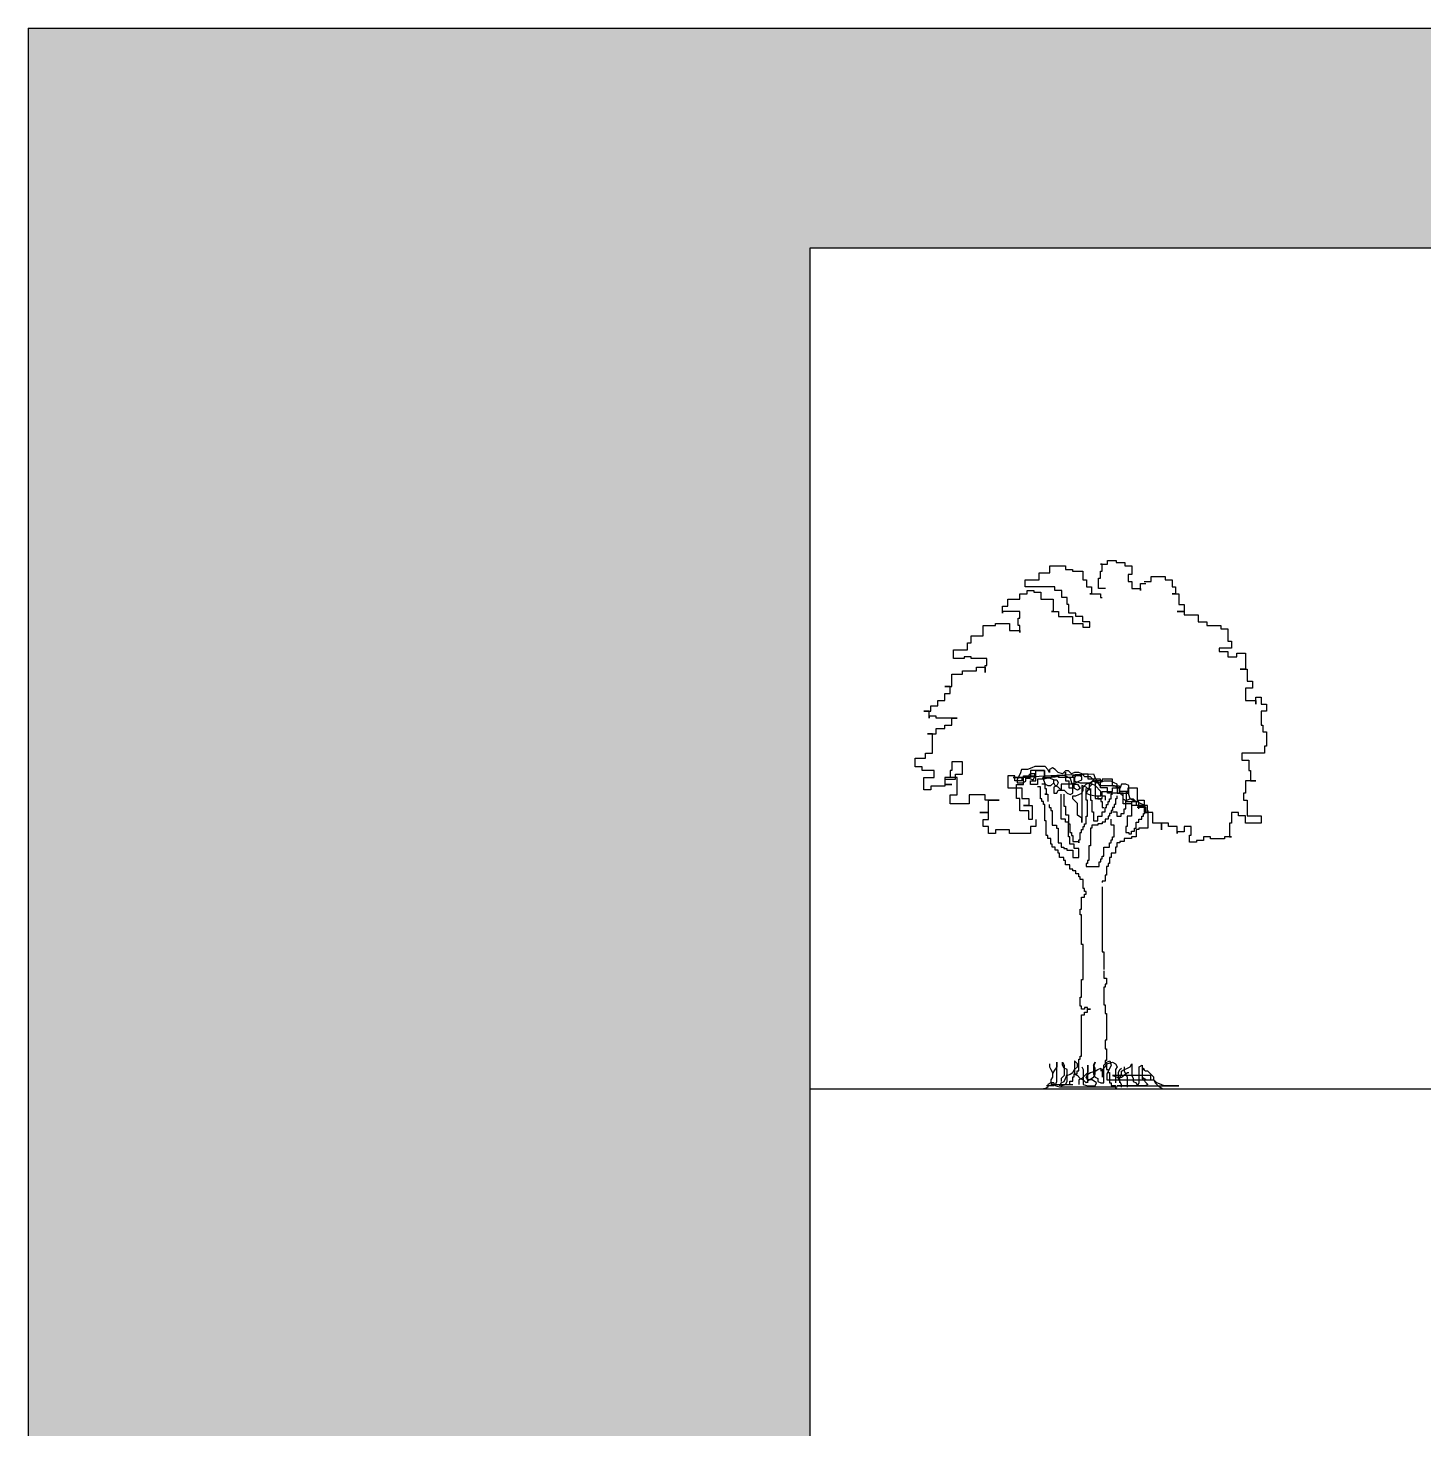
# Model space of a CAD drawing. Header units: millimetres. Extents: x 87938 to 265635, y 330093 to 434310.
# Drawn here: x 87938 to 114555, y 407602 to 434310 of the extents above; entities that cross this region are included whole.
import ezdxf

# ---------------------------------------------------------------- set-up
doc = ezdxf.new("R2010")
doc.units = ezdxf.units.MM
doc.layers.add('www.cad-blocks.net', color=7, linetype='Continuous')

# ---------------------------------------------------------------- blocks, each defined once
blk = doc.blocks.new('A$C44B733EA')
for p, q in [((2566, 9836), (2566, 9968)), ((2566, 9968), (2699, 9968)), ((2699, 9968), (2866, 9968)), ((2866, 9968), (2866, 9902)), ((2866, 9902), (2999, 9902)), ((2999, 9902), (2999, 9869)), ((3565, 10002), (3532, 10002)), ((3532, 10002), (3665, 10002)), ((3565, 9869), (3565, 10002)), ((3665, 10002), (3665, 10069)), ((3665, 10069), (3832, 10069)), ((3832, 10069), (3832, 10035)), ((3832, 10035), (3998, 10035)), ((3998, 10035), (3998, 9968)), ((3998, 9968), (4132, 9968)), ((4132, 9968), (4132, 9802)), ((2100, 9568), (2100, 9702)), ((2100, 9702), (2366, 9702)), ((2366, 9702), (2366, 9836)), ((2366, 9836), (2566, 9836)), ((2999, 9869), (3199, 9869)), ((3199, 9869), (3199, 9702)), ((3199, 9702), (3265, 9702)), ((3265, 9702), (3265, 9568)), ((3499, 9535), (3499, 9735)), ((3499, 9735), (3532, 9735)), ((3532, 9735), (3532, 9869)), ((3532, 9869), (3565, 9869)), ((4132, 9802), (4065, 9802)), ((4065, 9802), (4065, 9669)), ((4065, 9669), (4132, 9669)), ((4132, 9669), (4132, 9535)), ((4298, 9502), (4298, 9635)), ((4298, 9635), (4399, 9635)), ((4365, 9669), (4498, 9669)), ((4498, 9669), (4498, 9769)), ((4498, 9769), (4631, 9769)), ((4631, 9769), (4765, 9769)), ((4765, 9769), (4765, 9702)), ((4765, 9702), (4898, 9702)), ((4898, 9702), (4898, 9568)), ((1999, 9335), (1999, 9436)), ((1999, 9436), (2133, 9436)), ((2232, 9568), (2100, 9568)), ((2133, 9436), (2133, 9502)), ((2133, 9502), (2266, 9502)), ((2366, 9568), (2232, 9568)), ((2266, 9502), (2266, 9469)), ((2266, 9469), (2399, 9469)), ((2499, 9568), (2366, 9568)), ((2399, 9469), (2399, 9335)), ((2665, 9568), (2499, 9568)), ((2665, 9502), (2665, 9568)), ((2799, 9502), (2665, 9502)), ((2799, 9369), (2799, 9502)), ((2899, 9369), (2799, 9369)), ((2899, 9235), (2899, 9369)), ((3265, 9568), (3365, 9568)), ((3365, 9436), (3332, 9436)), ((3332, 9436), (3532, 9436)), ((3365, 9568), (3365, 9436)), ((3632, 9535), (3499, 9535)), ((3532, 9436), (3532, 9369)), ((3532, 9369), (3565, 9369)), ((4132, 9535), (4298, 9535)), ((4298, 9535), (4298, 9502)), ((4898, 9568), (4964, 9568)), ((4964, 9436), (4898, 9436)), ((4898, 9436), (5031, 9436)), ((4964, 9568), (4964, 9436)), ((5031, 9436), (5031, 9235)), ((1666, 9068), (1666, 9202)), ((1666, 9202), (1766, 9202)), ((1799, 9102), (1666, 9102)), ((1666, 9102), (1666, 9068)), ((1766, 9202), (1766, 9335)), ((1766, 9335), (1999, 9335)), ((1999, 9102), (1799, 9102)), ((1999, 8969), (1999, 9102)), ((2399, 9335), (2632, 9335)), ((2632, 9102), (2599, 9102)), ((2599, 9102), (2732, 9102)), ((2632, 9335), (2632, 9102)), ((2732, 9102), (2732, 9002)), ((2932, 9235), (2899, 9235)), ((2932, 9068), (2932, 9235)), ((5131, 9102), (4998, 9102)), ((4998, 9102), (5131, 9102)), ((5031, 9235), (5131, 9235)), ((5131, 9235), (5131, 9102)), ((5131, 9102), (5131, 9036)), ((1299, 8635), (1299, 8835)), ((1299, 8835), (1533, 8835)), ((1533, 8835), (1533, 8869)), ((1533, 8869), (1666, 8869)), ((1666, 8869), (1799, 8869)), ((1799, 8869), (1799, 8735)), ((1966, 8835), (1966, 8969)), ((1966, 8969), (1999, 8969)), ((1999, 8835), (1966, 8835)), ((1999, 8702), (1999, 8835)), ((2732, 9002), (2866, 9002)), ((2866, 9002), (2999, 9002)), ((3066, 9068), (2932, 9068)), ((2999, 9002), (2999, 8869)), ((2999, 8869), (3199, 8869)), ((3066, 9002), (3066, 9068)), ((3199, 9002), (3066, 9002)), ((3199, 8902), (3199, 9002)), ((3332, 8902), (3199, 8902)), ((3199, 8869), (3199, 8802)), ((3332, 8802), (3332, 8902)), ((5131, 9036), (5265, 9036)), ((5265, 9036), (5397, 9036)), ((5397, 9036), (5397, 8902)), ((5397, 8902), (5564, 8902)), ((5564, 8902), (5564, 8835)), ((5564, 8835), (5698, 8835)), ((5698, 8835), (5831, 8835)), ((5831, 8835), (5831, 8768)), ((1066, 8502), (1066, 8635)), ((1066, 8635), (1299, 8635)), ((1799, 8735), (1999, 8735)), ((1999, 8735), (1999, 8702)), ((3199, 8802), (3332, 8802)), ((5831, 8768), (5964, 8768)), ((5964, 8768), (5964, 8535)), ((733, 8201), (733, 8368)), ((733, 8368), (1000, 8368)), ((1000, 8368), (1000, 8502)), ((1000, 8502), (1066, 8502)), ((6031, 8402), (5798, 8402)), ((5798, 8402), (5798, 8335)), ((5798, 8335), (5964, 8335)), ((5964, 8535), (6031, 8535)), ((5964, 8335), (5964, 8235)), ((6031, 8535), (6031, 8402)), ((6131, 8235), (6131, 8302)), ((6131, 8302), (6297, 8302)), ((6297, 8302), (6297, 8135)), ((933, 8201), (733, 8201)), ((1066, 8235), (933, 8235)), ((933, 8235), (933, 8201)), ((1066, 8201), (1066, 8235)), ((1366, 8201), (1066, 8201)), ((1167, 7968), (1167, 8035)), ((1167, 8035), (1333, 8035)), ((1333, 7935), (1333, 8069)), ((1333, 8069), (1366, 8069)), ((1333, 8035), (1333, 7935)), ((1366, 8069), (1366, 8201)), ((5964, 8235), (6131, 8235)), ((6297, 8135), (6297, 8002)), ((700, 7669), (700, 7902)), ((700, 7902), (900, 7902)), ((900, 7902), (900, 7968)), ((900, 7968), (1033, 7968)), ((1033, 7968), (1167, 7968)), ((6297, 8002), (6198, 8002)), ((6198, 8002), (6330, 8002)), ((6330, 8002), (6330, 7768)), ((6330, 7768), (6431, 7768)), ((6431, 7768), (6431, 7635)), ((667, 7669), (567, 7669)), ((567, 7669), (700, 7669)), ((567, 7401), (567, 7535)), ((567, 7535), (667, 7535)), ((667, 7535), (667, 7669)), ((6431, 7635), (6297, 7635)), ((6297, 7635), (6297, 7401)), ((300, 7202), (300, 7301)), ((300, 7301), (433, 7301)), ((433, 7301), (433, 7401)), ((433, 7401), (567, 7401)), ((6297, 7401), (6497, 7401)), ((6497, 7335), (6497, 7468)), ((6497, 7468), (6597, 7468)), ((6497, 7401), (6497, 7335)), ((6597, 7468), (6597, 7335)), ((6597, 7335), (6698, 7335)), ((6698, 7335), (6698, 7202)), ((267, 7202), (167, 7202)), ((167, 7202), (300, 7202)), ((267, 7068), (267, 7202)), ((400, 7102), (267, 7102)), ((267, 7102), (267, 7068)), ((400, 7068), (400, 7102)), ((533, 7068), (400, 7068)), ((667, 7068), (533, 7068)), ((800, 7068), (667, 7068)), ((700, 6935), (700, 7068)), ((700, 7068), (800, 7068)), ((6698, 7202), (6597, 7202)), ((6597, 7202), (6597, 7068)), ((6597, 7068), (6597, 6935)), ((334, 6768), (234, 6768)), ((234, 6768), (400, 6768)), ((334, 6635), (334, 6768)), ((400, 6768), (400, 6868)), ((400, 6868), (567, 6868)), ((567, 6868), (567, 6935)), ((567, 6935), (700, 6935)), ((6597, 6935), (6631, 6935)), ((6631, 6935), (6631, 6802)), ((6631, 6802), (6698, 6802)), ((6698, 6802), (6698, 6668)), ((334, 6401), (334, 6635)), ((6698, 6535), (6664, 6535)), ((6664, 6535), (6664, 6401)), ((6698, 6668), (6698, 6535)), ((0, 6135), (0, 6302)), ((0, 6302), (200, 6302)), ((200, 6302), (200, 6401)), ((200, 6401), (334, 6401)), ((900, 6235), (700, 6235)), ((700, 6235), (700, 6068)), ((900, 6001), (900, 6235)), ((2280, 6144), (2224, 6116)), ((2477, 6144), (2280, 6144)), ((2533, 6088), (2477, 6144)), ((6364, 6401), (6231, 6401)), ((6231, 6401), (6231, 6268)), ((6231, 6268), (6364, 6268)), ((6664, 6401), (6364, 6401)), ((6364, 6268), (6364, 6068)), ((133, 6135), (0, 6135)), ((133, 6068), (133, 6135)), ((366, 6068), (133, 6068)), ((167, 5701), (167, 5935)), ((167, 5935), (366, 5935)), ((366, 5935), (366, 6068)), ((800, 5935), (567, 5935)), ((567, 5935), (567, 5902)), ((667, 5935), (567, 5935)), ((567, 5935), (567, 5801)), ((567, 5902), (767, 5902)), ((700, 6068), (667, 6068)), ((667, 6068), (667, 5935)), ((767, 5902), (767, 6001)), ((767, 6001), (900, 6001)), ((800, 5801), (800, 5935)), ((1899, 5968), (1766, 5968)), ((1766, 5968), (1766, 5735)), ((1999, 5935), (1866, 5935)), ((1866, 5935), (2033, 5935)), ((1899, 5868), (1899, 5968)), ((1972, 5947), (1944, 5891)), ((1944, 5891), (1944, 5835)), ((2000, 6003), (1972, 5947)), ((2199, 5935), (1999, 5935)), ((2028, 6088), (2000, 6003)), ((2140, 6088), (2028, 6088)), ((2033, 5935), (2033, 5868)), ((2066, 5801), (2066, 5968)), ((2066, 5968), (2299, 5968)), ((2112, 5864), (2112, 5920)), ((2112, 5920), (2168, 5920)), ((2224, 6116), (2140, 6088)), ((2196, 6003), (2140, 5947)), ((2140, 5947), (2701, 5976)), ((2168, 5920), (2253, 5891)), ((2280, 6003), (2196, 6003)), ((2332, 6068), (2199, 6068)), ((2199, 6068), (2199, 5935)), ((2253, 5891), (2280, 5947)), ((2280, 5947), (2280, 6003)), ((2299, 5968), (2299, 6068)), ((2299, 6068), (2466, 6068)), ((2299, 5868), (2299, 5968)), ((2466, 6068), (2332, 6068)), ((2466, 5902), (2332, 5902)), ((2332, 5902), (2332, 5801)), ((2561, 5920), (2421, 5920)), ((2421, 5920), (2504, 5920)), ((2448, 5947), (2448, 5891)), ((2448, 5891), (2477, 5808)), ((2466, 5935), (2466, 6068)), ((2466, 6068), (2466, 5902)), ((2599, 5935), (2466, 5935)), ((2504, 5920), (2617, 5947)), ((2561, 6032), (2533, 6088)), ((2617, 6116), (2561, 6088)), ((2561, 6088), (2561, 6032)), ((2645, 5891), (2561, 5920)), ((2732, 5968), (2599, 5968)), ((2599, 5968), (2599, 5935)), ((2673, 6088), (2617, 6116)), ((2617, 5947), (2673, 5947)), ((2645, 5835), (2645, 5891)), ((2645, 5891), (2701, 5891)), ((2645, 5835), (2645, 5891)), ((2729, 6032), (2673, 6088)), ((2673, 5947), (2785, 5976)), ((2701, 5976), (3402, 6003)), ((2701, 5891), (2729, 5835)), ((2813, 6003), (2729, 6032)), ((2732, 5935), (2732, 5968)), ((3032, 5935), (2732, 5935)), ((2785, 5976), (2841, 5976)), ((2869, 6059), (2813, 6003)), ((2841, 5976), (2953, 5920)), ((2866, 5935), (2866, 6034)), ((2866, 6034), (2866, 5868)), ((2999, 5935), (2866, 5935)), ((2925, 6059), (2869, 6059)), ((2981, 6003), (2925, 6059)), ((2953, 5920), (2981, 5835)), ((3037, 6032), (2981, 6003)), ((3165, 5968), (2999, 5968)), ((2999, 5968), (2999, 5935)), ((3032, 5735), (3032, 5935)), ((3122, 6032), (3037, 6032)), ((3065, 5976), (3037, 5920)), ((3037, 5920), (3037, 5864)), ((3122, 5976), (3065, 5976)), ((3178, 6003), (3122, 6032)), ((3178, 5947), (3122, 5976)), ((3122, 5864), (3178, 5891)), ((3299, 6001), (3165, 6001)), ((3165, 6001), (3165, 5968)), ((3234, 5947), (3178, 6003)), ((3178, 5891), (3178, 5947)), ((3346, 5947), (3234, 5947)), ((3299, 5902), (3299, 6001)), ((3532, 5902), (3299, 5902)), ((3458, 5835), (3346, 5947)), ((3430, 5920), (3374, 5864)), ((3402, 6003), (3430, 5920)), ((3458, 5864), (3458, 5891)), ((3532, 5735), (3532, 5902)), ((3765, 5902), (3565, 5902)), ((3565, 5902), (3565, 5868)), ((3765, 5768), (3765, 5902)), ((6364, 6068), (6397, 6068)), ((6397, 6068), (6397, 5868)), ((300, 5701), (167, 5701)), ((433, 5768), (300, 5768)), ((300, 5768), (300, 5701)), ((567, 5768), (433, 5768)), ((567, 5801), (700, 5801)), ((700, 5801), (567, 5801)), ((567, 5801), (567, 5768)), ((800, 5601), (800, 5801)), ((1766, 5735), (2033, 5735)), ((2033, 5868), (1899, 5868)), ((1933, 5668), (1933, 5801)), ((1933, 5801), (2066, 5801)), ((1933, 5534), (1933, 5668)), ((1944, 5835), (2056, 5835)), ((2033, 5735), (2033, 5534)), ((2056, 5835), (2112, 5864)), ((2199, 5801), (2199, 5868)), ((2199, 5868), (2299, 5868)), ((2332, 5801), (2199, 5801)), ((2390, 5756), (2334, 5756)), ((2390, 5699), (2390, 5756)), ((2390, 5643), (2390, 5699)), ((2390, 5587), (2390, 5643)), ((2418, 5812), (2474, 5812)), ((2474, 5812), (2474, 5728)), ((2474, 5728), (2501, 5728)), ((2501, 5616), (2474, 5616)), ((2474, 5616), (2530, 5616)), ((2477, 5808), (2533, 5779)), ((2501, 5728), (2501, 5672)), ((2501, 5672), (2501, 5616)), ((2530, 5616), (2530, 5531)), ((2533, 5779), (2589, 5779)), ((2589, 5779), (2645, 5835)), ((2673, 5779), (2645, 5835)), ((2701, 5779), (2645, 5751)), ((2645, 5751), (2645, 5639)), ((2645, 5639), (2701, 5639)), ((2729, 5751), (2673, 5779)), ((2729, 5835), (2701, 5779)), ((2701, 5639), (2729, 5695)), ((2785, 5695), (2729, 5751)), ((2729, 5695), (2841, 5695)), ((2782, 5560), (2782, 5616)), ((3009, 5808), (2785, 5808)), ((2785, 5808), (2785, 5695)), ((2838, 5616), (2838, 5560)), ((2841, 5695), (2897, 5639)), ((2866, 5868), (2932, 5868)), ((2897, 5639), (2953, 5611)), ((2932, 5868), (2932, 5735)), ((2932, 5735), (3032, 5735)), ((2953, 5611), (3009, 5639)), ((2981, 5835), (3037, 5808)), ((3009, 5808), (3122, 5864)), ((3009, 5639), (3009, 5808)), ((3037, 5723), (3009, 5808)), ((3037, 5864), (3149, 5835)), ((3037, 5808), (3093, 5808)), ((3093, 5695), (3037, 5723)), ((3065, 5583), (3122, 5611)), ((3093, 5808), (3149, 5723)), ((3149, 5723), (3093, 5695)), ((3122, 5611), (3178, 5639)), ((3149, 5835), (3317, 5835)), ((3261, 5751), (3178, 5779)), ((3178, 5779), (3178, 5078)), ((3178, 5639), (3205, 5695)), ((3205, 5751), (3261, 5808)), ((3205, 5695), (3205, 5751)), ((3259, 5672), (3259, 5728)), ((3259, 5616), (3259, 5672)), ((3259, 5560), (3259, 5616)), ((3261, 5808), (3317, 5835)), ((3317, 5695), (3261, 5751)), ((3290, 5695), (3261, 5639)), ((3261, 5639), (3317, 5611)), ((3317, 5751), (3290, 5695)), ((3317, 5835), (3402, 5864)), ((3317, 5835), (3317, 5751)), ((3374, 5808), (3317, 5751)), ((3317, 5751), (3317, 5695)), ((3317, 5611), (3430, 5583)), ((3343, 5728), (3343, 5672)), ((3343, 5672), (3343, 5616)), ((3343, 5616), (3343, 5560)), ((3374, 5864), (3346, 5808)), ((3346, 5808), (3374, 5864)), ((3374, 5864), (3430, 5864)), ((3430, 5779), (3374, 5808)), ((3402, 5864), (3458, 5835)), ((3430, 5864), (3486, 5835)), ((3542, 5667), (3430, 5779)), ((3565, 5868), (3432, 5868)), ((3432, 5868), (3432, 5668)), ((3432, 5668), (3432, 5534)), ((3514, 5835), (3458, 5864)), ((3486, 5835), (3514, 5779)), ((3598, 5864), (3514, 5835)), ((3514, 5779), (3794, 5779)), ((3665, 5735), (3532, 5735)), ((3542, 5583), (3542, 5667)), ((3565, 5534), (3565, 5668)), ((3565, 5668), (3765, 5668)), ((3738, 5864), (3598, 5864)), ((3665, 5634), (3665, 5735)), ((3965, 5634), (3665, 5634)), ((3736, 5587), (3736, 5616)), ((3736, 5616), (3763, 5616)), ((3794, 5835), (3738, 5864)), ((3899, 5768), (3765, 5768)), ((3765, 5668), (3765, 5735)), ((3765, 5735), (3899, 5735)), ((3850, 5808), (3794, 5835)), ((3794, 5779), (3850, 5751)), ((3850, 5751), (3850, 5808)), ((3850, 5751), (3850, 5639)), ((3906, 5723), (3850, 5751)), ((3850, 5639), (3906, 5639)), ((3899, 5668), (3899, 5768)), ((3899, 5735), (3899, 5634)), ((4065, 5668), (3899, 5668)), ((3899, 5634), (4065, 5634)), ((3934, 5808), (3906, 5723)), ((3906, 5639), (3962, 5583)), ((4018, 5808), (3934, 5808)), ((3965, 5435), (3965, 5634)), ((4074, 5779), (4018, 5808)), ((4031, 5468), (4031, 5668)), ((4031, 5668), (4065, 5668)), ((4065, 5634), (4065, 5735)), ((4065, 5735), (4232, 5735)), ((4074, 5611), (4074, 5779)), ((4103, 5527), (4074, 5611)), ((4232, 5735), (4232, 5502)), ((6297, 5634), (6264, 5634)), ((6264, 5634), (6264, 5502)), ((6497, 5868), (6297, 5868)), ((6297, 5868), (6297, 5634)), ((6397, 5868), (6497, 5868)), ((667, 5435), (667, 5601)), ((667, 5601), (800, 5601)), ((800, 5435), (667, 5435)), ((1033, 5435), (800, 5435)), ((1167, 5601), (1033, 5601)), ((1033, 5601), (1033, 5435)), ((1333, 5601), (1167, 5601)), ((1333, 5502), (1333, 5601)), ((1600, 5502), (1333, 5502)), ((1399, 5268), (1399, 5502)), ((1399, 5502), (1600, 5502)), ((1999, 5534), (1933, 5534)), ((1999, 5301), (1999, 5534)), ((2033, 5534), (2166, 5534)), ((2166, 5401), (2066, 5401)), ((2066, 5401), (2232, 5401)), ((2166, 5534), (2166, 5401)), ((2232, 5401), (2232, 5134)), ((2390, 5531), (2390, 5587)), ((2418, 5531), (2390, 5531)), ((2418, 5475), (2418, 5531)), ((2446, 5475), (2418, 5475)), ((2446, 5419), (2446, 5475)), ((2474, 5419), (2446, 5419)), ((2474, 5363), (2474, 5419)), ((2474, 5307), (2474, 5363)), ((2530, 5531), (2530, 5475)), ((2558, 5419), (2558, 5363)), ((2558, 5363), (2586, 5363)), ((2586, 5363), (2586, 5307)), ((2782, 5503), (2782, 5560)), ((2782, 5447), (2782, 5503)), ((2782, 5391), (2782, 5447)), ((2782, 5335), (2782, 5391)), ((2838, 5560), (2838, 5503)), ((2838, 5503), (2838, 5447)), ((2838, 5447), (2838, 5391)), ((2838, 5391), (2867, 5391)), ((2867, 5391), (2867, 5335)), ((3009, 5527), (3009, 5583)), ((3009, 5583), (3065, 5583)), ((3093, 5442), (3009, 5527)), ((3093, 5218), (3093, 5442)), ((3259, 5503), (3259, 5560)), ((3287, 5503), (3259, 5503)), ((3287, 5447), (3287, 5503)), ((3287, 5391), (3287, 5447)), ((3287, 5335), (3287, 5391)), ((3343, 5560), (3343, 5503)), ((3343, 5503), (3371, 5503)), ((3371, 5503), (3371, 5447)), ((3371, 5447), (3371, 5391)), ((3371, 5391), (3371, 5335)), ((3430, 5583), (3542, 5583)), ((3432, 5534), (3565, 5534)), ((3483, 5587), (3483, 5531)), ((3483, 5531), (3539, 5531)), ((3539, 5531), (3539, 5475)), ((3539, 5475), (3567, 5475)), ((3567, 5587), (3623, 5587)), ((3567, 5475), (3567, 5419)), ((3567, 5419), (3567, 5363)), ((3567, 5363), (3595, 5363)), ((3623, 5587), (3623, 5503)), ((3623, 5279), (3623, 5363)), ((3623, 5363), (3651, 5363)), ((3651, 5363), (3651, 5419)), ((3651, 5419), (3680, 5419)), ((3680, 5419), (3680, 5475)), ((3680, 5475), (3707, 5475)), ((3707, 5475), (3707, 5531)), ((3707, 5531), (3736, 5531)), ((3736, 5531), (3736, 5587)), ((3792, 5363), (3763, 5363)), ((3763, 5363), (3763, 5307)), ((3819, 5419), (3792, 5419)), ((3792, 5419), (3792, 5363)), ((3848, 5531), (3819, 5531)), ((3819, 5531), (3819, 5475)), ((3819, 5475), (3819, 5419)), ((3848, 5587), (3848, 5531)), ((3962, 5583), (3962, 5527)), ((3962, 5527), (4018, 5498)), ((4132, 5435), (3965, 5435)), ((4016, 5447), (4016, 5503)), ((4016, 5503), (4044, 5503)), ((4016, 5391), (4016, 5447)), ((4016, 5335), (4016, 5391)), ((4018, 5498), (4103, 5527)), ((4265, 5468), (4031, 5468)), ((4103, 5527), (4159, 5527)), ((4159, 5498), (4103, 5527)), ((4128, 5475), (4128, 5419)), ((4128, 5419), (4128, 5363)), ((4128, 5363), (4128, 5307)), ((4132, 5401), (4132, 5435)), ((4432, 5401), (4132, 5401)), ((4159, 5527), (4215, 5471)), ((4243, 5471), (4159, 5498)), ((4215, 5471), (4215, 5415)), ((4215, 5415), (4327, 5386)), ((4232, 5502), (4365, 5502)), ((4399, 5368), (4232, 5368)), ((4232, 5368), (4365, 5368)), ((4299, 5442), (4243, 5471)), ((4265, 5335), (4265, 5468)), ((4355, 5415), (4299, 5442)), ((4327, 5386), (4383, 5359)), ((4383, 5359), (4355, 5415)), ((4365, 5502), (4365, 5268)), ((4380, 5307), (4380, 5363)), ((4399, 5268), (4399, 5368)), ((4432, 5268), (4432, 5401)), ((6264, 5502), (6330, 5502)), ((6330, 5502), (6330, 5335)), ((1399, 5268), (1233, 5268)), ((1233, 5268), (1399, 5268)), ((1299, 5001), (1299, 5134)), ((1299, 5134), (1399, 5134)), ((1399, 5134), (1399, 5268)), ((2166, 5301), (1999, 5301)), ((2166, 5134), (2166, 5301)), ((2232, 5134), (2166, 5134)), ((2299, 5134), (2299, 5001)), ((2474, 5251), (2474, 5307)), ((2474, 5166), (2474, 5251)), ((2474, 5110), (2474, 5166)), ((2501, 5110), (2474, 5110)), ((2501, 5054), (2501, 5110)), ((2586, 5307), (2614, 5307)), ((2614, 5307), (2614, 5251)), ((2614, 5251), (2614, 5195)), ((2614, 5195), (2614, 5138)), ((2614, 5138), (2614, 5082)), ((2614, 5082), (2614, 5026)), ((2782, 5279), (2782, 5335)), ((2782, 5222), (2782, 5279)), ((2782, 5138), (2782, 5222)), ((2867, 5138), (2782, 5138)), ((2867, 5335), (2867, 5279)), ((2867, 5279), (2867, 5222)), ((2867, 5222), (2923, 5222)), ((2867, 5082), (2867, 5138)), ((2923, 5082), (2867, 5082)), ((2923, 5222), (2923, 5166)), ((2923, 5166), (2923, 5110)), ((2923, 5110), (2923, 5054)), ((2923, 5026), (2923, 5082)), ((3178, 5162), (3093, 5218)), ((3178, 5078), (3178, 5162)), ((3259, 5138), (3259, 5195)), ((3259, 5195), (3287, 5195)), ((3259, 5054), (3259, 5138)), ((3287, 5251), (3287, 5335)), ((3287, 5195), (3287, 5251)), ((3371, 5335), (3371, 5279)), ((3371, 5279), (3399, 5279)), ((3399, 5279), (3399, 5222)), ((3399, 5222), (3399, 5166)), ((3399, 5166), (3399, 5110)), ((3399, 5110), (3483, 5110)), ((3483, 5110), (3483, 5195)), ((3483, 5195), (3567, 5195)), ((3567, 5195), (3567, 5279)), ((3567, 5279), (3623, 5279)), ((3623, 5082), (3567, 5082)), ((3567, 5082), (3567, 5054)), ((3680, 5138), (3623, 5138)), ((3623, 5138), (3623, 5082)), ((3707, 5195), (3680, 5195)), ((3680, 5195), (3680, 5138)), ((3736, 5251), (3707, 5251)), ((3707, 5251), (3707, 5195)), ((3763, 5307), (3736, 5307)), ((3736, 5307), (3736, 5251)), ((3736, 5082), (3736, 5138)), ((3736, 5026), (3736, 5082)), ((3763, 5279), (3848, 5279)), ((3848, 5279), (3848, 5195)), ((3848, 5195), (3931, 5195)), ((3931, 5195), (3931, 5251)), ((3931, 5251), (3988, 5251)), ((3988, 5251), (3988, 5335)), ((3988, 5335), (4016, 5335)), ((4128, 5195), (4044, 5195)), ((4044, 5195), (4044, 5110)), ((4044, 5110), (4044, 5054)), ((4128, 5307), (4128, 5251)), ((4128, 5251), (4128, 5195)), ((4212, 5026), (4212, 5082)), ((4212, 5082), (4268, 5082)), ((4268, 5082), (4268, 5138)), ((4268, 5138), (4324, 5138)), ((4324, 5138), (4324, 5195)), ((4324, 5195), (4353, 5195)), ((4353, 5195), (4353, 5251)), ((4353, 5251), (4380, 5251)), ((4365, 5268), (4432, 5268)), ((4380, 5251), (4380, 5307)), ((4531, 5268), (4399, 5268)), ((4436, 5307), (4436, 5251)), ((4436, 5251), (4436, 5195)), ((4436, 5195), (4436, 5138)), ((4436, 5138), (4436, 5082)), ((4436, 5082), (4436, 5026)), ((4531, 5067), (4531, 5268)), ((6164, 5268), (6031, 5268)), ((6031, 5268), (6031, 5067)), ((6164, 5201), (6164, 5268)), ((6297, 5201), (6164, 5201)), ((6297, 5067), (6297, 5201)), ((6330, 5335), (6330, 5201)), ((6330, 5201), (6597, 5201)), ((6597, 5201), (6597, 5067)), ((1399, 5001), (1299, 5001)), ((1399, 4868), (1399, 5001)), ((1533, 4868), (1399, 4868)), ((1666, 4935), (1533, 4935)), ((1533, 4935), (1533, 4868)), ((1799, 4935), (1666, 4935)), ((1799, 4868), (1799, 4935)), ((1966, 4868), (1799, 4868)), ((2199, 4868), (1966, 4868)), ((2299, 5001), (2199, 5001)), ((2199, 5001), (2199, 4868)), ((2501, 4998), (2501, 5054)), ((2501, 4942), (2501, 4998)), ((2501, 4886), (2501, 4942)), ((2501, 4829), (2501, 4886)), ((2530, 4829), (2501, 4829)), ((2530, 4773), (2530, 4829)), ((2614, 5026), (2698, 5026)), ((2698, 5026), (2698, 4970)), ((2698, 4970), (2726, 4970)), ((2726, 4970), (2726, 4914)), ((2726, 4914), (2726, 4858)), ((2726, 4858), (2726, 4802)), ((2923, 5054), (2950, 5054)), ((2923, 4970), (2923, 5026)), ((2923, 4914), (2923, 4970)), ((2923, 4858), (2923, 4914)), ((2923, 4802), (2923, 4858)), ((2950, 5054), (2950, 4998)), ((2950, 4998), (2950, 4942)), ((2950, 4942), (2950, 4886)), ((2950, 4886), (2979, 4886)), ((2979, 4886), (2979, 4829)), ((2979, 4829), (3006, 4829)), ((3006, 4829), (3006, 4773)), ((3147, 4829), (3147, 4886)), ((3147, 4886), (3175, 4886)), ((3147, 4746), (3147, 4829)), ((3175, 4886), (3175, 4942)), ((3175, 4942), (3203, 4942)), ((3203, 4942), (3203, 4998)), ((3203, 4998), (3231, 4998)), ((3231, 4998), (3231, 5054)), ((3231, 5054), (3259, 5054)), ((3371, 4970), (3343, 4970)), ((3343, 4970), (3343, 4914)), ((3343, 4914), (3343, 4858)), ((3343, 4858), (3343, 4802)), ((3427, 5026), (3371, 5026)), ((3371, 5026), (3371, 4970)), ((3483, 5026), (3427, 5026)), ((3567, 5054), (3483, 5054)), ((3483, 5054), (3483, 5026)), ((3792, 5026), (3736, 5026)), ((3792, 4970), (3792, 5026)), ((3792, 4914), (3792, 4970)), ((3792, 4858), (3792, 4914)), ((3792, 4802), (3792, 4858)), ((4044, 4998), (4016, 4998)), ((4016, 4998), (4016, 4942)), ((4016, 4942), (4016, 4886)), ((4016, 4886), (4072, 4886)), ((4044, 5054), (4044, 4998)), ((4072, 4886), (4072, 4858)), ((4072, 4858), (4128, 4858)), ((4128, 4858), (4128, 4914)), ((4128, 4914), (4184, 4914)), ((4184, 4914), (4184, 4970)), ((4184, 4970), (4212, 4970)), ((4212, 4970), (4212, 5026)), ((4268, 4942), (4212, 4942)), ((4212, 4942), (4212, 4802)), ((4324, 4970), (4268, 4970)), ((4268, 4970), (4268, 4942)), ((4436, 4970), (4324, 4970)), ((4436, 5026), (4436, 4970)), ((4698, 5067), (4531, 5067)), ((4832, 5067), (4698, 5067)), ((4698, 5067), (4698, 4935)), ((4698, 4935), (4698, 5067)), ((4832, 5001), (4832, 5067)), ((4998, 5001), (4832, 5001)), ((4998, 4868), (4998, 5001)), ((5131, 4901), (4998, 4901)), ((4998, 4901), (4998, 4868)), ((5265, 5001), (5131, 5001)), ((5131, 5001), (5131, 4901)), ((5231, 4701), (5231, 4834)), ((5231, 4834), (5265, 4834)), ((5265, 4834), (5265, 5001)), ((6031, 5067), (5997, 5067)), ((5997, 5067), (5997, 4935)), ((5997, 4935), (5997, 4801)), ((6431, 5067), (6297, 5067)), ((6597, 5067), (6431, 5067)), ((2586, 4773), (2530, 4773)), ((2586, 4717), (2586, 4773)), ((2586, 4661), (2586, 4717)), ((2614, 4661), (2586, 4661)), ((2614, 4605), (2614, 4661)), ((2670, 4605), (2614, 4605)), ((2670, 4549), (2670, 4605)), ((2726, 4549), (2670, 4549)), ((2726, 4802), (2726, 4746)), ((2726, 4746), (2726, 4690)), ((2726, 4690), (2782, 4690)), ((2726, 4493), (2726, 4549)), ((2782, 4690), (2782, 4605)), ((2782, 4605), (2838, 4605)), ((2838, 4605), (2838, 4578)), ((2838, 4578), (2894, 4578)), ((2894, 4578), (2894, 4549)), ((2894, 4549), (2950, 4549)), ((2950, 4802), (2923, 4802)), ((2950, 4746), (2950, 4802)), ((2950, 4661), (2950, 4746)), ((3035, 4661), (2950, 4661)), ((2950, 4549), (3006, 4549)), ((3006, 4773), (3006, 4717)), ((3006, 4717), (3119, 4717)), ((3006, 4549), (3006, 4465)), ((3035, 4578), (3035, 4661)), ((3119, 4578), (3035, 4578)), ((3119, 4690), (3119, 4746)), ((3119, 4746), (3147, 4746)), ((3119, 4717), (3119, 4690)), ((3119, 4521), (3119, 4578)), ((3343, 4634), (3315, 4634)), ((3315, 4634), (3315, 4578)), ((3315, 4578), (3315, 4521)), ((3343, 4802), (3343, 4746)), ((3343, 4746), (3343, 4690)), ((3343, 4690), (3343, 4634)), ((3595, 4549), (3595, 4605)), ((3595, 4605), (3707, 4605)), ((3595, 4493), (3595, 4549)), ((3707, 4605), (3707, 4690)), ((3707, 4690), (3736, 4690)), ((3736, 4690), (3736, 4746)), ((3736, 4746), (3763, 4746)), ((3763, 4746), (3763, 4802)), ((3763, 4802), (3792, 4802)), ((3848, 4605), (3819, 4605)), ((3819, 4605), (3819, 4549)), ((3819, 4549), (3819, 4493)), ((3904, 4690), (3848, 4690)), ((3848, 4690), (3848, 4605)), ((3988, 4717), (3904, 4717)), ((3904, 4717), (3904, 4690)), ((4044, 4773), (3988, 4773)), ((3988, 4773), (3988, 4717)), ((4100, 4773), (4044, 4773)), ((4128, 4773), (4100, 4773)), ((4212, 4802), (4128, 4802)), ((4128, 4802), (4128, 4773)), ((5364, 4701), (5231, 4701)), ((5498, 4734), (5364, 4734)), ((5364, 4734), (5364, 4701)), ((5631, 4801), (5498, 4801)), ((5498, 4801), (5498, 4734)), ((5631, 4768), (5631, 4801)), ((5765, 4768), (5631, 4768)), ((5897, 4768), (5765, 4768)), ((6031, 4801), (5897, 4801)), ((5897, 4801), (5897, 4768)), ((5997, 4801), (6031, 4801)), ((2754, 4493), (2726, 4493)), ((2754, 4409), (2754, 4493)), ((2838, 4409), (2754, 4409)), ((2838, 4353), (2838, 4409)), ((2867, 4353), (2838, 4353)), ((2867, 4268), (2867, 4353)), ((3006, 4465), (3006, 4409)), ((3006, 4409), (3062, 4409)), ((3062, 4409), (3119, 4409)), ((3119, 4409), (3119, 4521)), ((3287, 4297), (3259, 4297)), ((3259, 4297), (3259, 4241)), ((3315, 4353), (3287, 4353)), ((3287, 4353), (3287, 4297)), ((3315, 4521), (3315, 4465)), ((3315, 4465), (3315, 4409)), ((3315, 4409), (3315, 4353)), ((3511, 4241), (3511, 4325)), ((3511, 4325), (3539, 4325)), ((3539, 4325), (3539, 4381)), ((3539, 4381), (3567, 4381)), ((3567, 4381), (3567, 4437)), ((3567, 4437), (3595, 4437)), ((3595, 4437), (3595, 4493)), ((3707, 4297), (3680, 4297)), ((3680, 4297), (3680, 4241)), ((3736, 4409), (3707, 4409)), ((3707, 4409), (3707, 4353)), ((3707, 4353), (3707, 4297)), ((3819, 4493), (3736, 4493)), ((3736, 4493), (3736, 4409)), ((2950, 4268), (2867, 4268)), ((2950, 4185), (2950, 4268)), ((3006, 4185), (2950, 4185)), ((3006, 4156), (3006, 4185)), ((3062, 4156), (3006, 4156)), ((3062, 4100), (3062, 4156)), ((3119, 4100), (3062, 4100)), ((3119, 4044), (3119, 4100)), ((3147, 4044), (3119, 4044)), ((3147, 3988), (3147, 4044)), ((3259, 4241), (3343, 4241)), ((3343, 4241), (3399, 4241)), ((3399, 4241), (3455, 4241)), ((3455, 4241), (3511, 4241)), ((3651, 4073), (3623, 4073)), ((3623, 4073), (3623, 4017)), ((3623, 4017), (3623, 3960)), ((3680, 4241), (3651, 4241)), ((3651, 4241), (3651, 4185)), ((3651, 4185), (3651, 4129)), ((3651, 4129), (3651, 4073)), ((3203, 3988), (3147, 3988)), ((3203, 3932), (3203, 3988)), ((3203, 3876), (3203, 3932)), ((3203, 3820), (3203, 3876)), ((3231, 3820), (3203, 3820)), ((3231, 3764), (3231, 3820)), ((3259, 3764), (3231, 3764)), ((3259, 3708), (3259, 3764)), ((3623, 3960), (3567, 3960)), ((3567, 3960), (3567, 3932)), ((3567, 3848), (3567, 3792)), ((3567, 3792), (3567, 3736)), ((3175, 3595), (3175, 3651)), ((3175, 3651), (3231, 3651)), ((3175, 3539), (3175, 3595)), ((3175, 3483), (3175, 3539)), ((3175, 3427), (3175, 3483)), ((3231, 3651), (3231, 3708)), ((3231, 3708), (3259, 3708)), ((3567, 3736), (3567, 3680)), ((3567, 3680), (3567, 3624)), ((3567, 3624), (3567, 3568)), ((3567, 3568), (3567, 3512)), ((3567, 3512), (3567, 3456)), ((3147, 3371), (3147, 3427)), ((3147, 3427), (3175, 3427)), ((3147, 3315), (3147, 3371)), ((3175, 3315), (3147, 3315)), ((3175, 3259), (3175, 3315)), ((3175, 3203), (3175, 3259)), ((3567, 3456), (3567, 2613)), ((3175, 3147), (3175, 3203)), ((3175, 3090), (3175, 3147)), ((3175, 3034), (3175, 3090)), ((3175, 2978), (3175, 3034)), ((3175, 2922), (3175, 2978)), ((3175, 2866), (3175, 2922)), ((3175, 2810), (3175, 2866)), ((3175, 2754), (3175, 2810)), ((3203, 2754), (3175, 2754)), ((3203, 2698), (3203, 2754)), ((3203, 2642), (3203, 2698)), ((3203, 2586), (3203, 2642)), ((3203, 2529), (3203, 2586)), ((3203, 2473), (3203, 2529)), ((3203, 2417), (3203, 2473)), ((3203, 2361), (3203, 2417)), ((3567, 2613), (3595, 2613)), ((3595, 2613), (3595, 2277)), ((3203, 2305), (3203, 2361)), ((3203, 2249), (3203, 2305)), ((3203, 2193), (3203, 2249)), ((3203, 2137), (3203, 2193)), ((3203, 2081), (3203, 2137)), ((3595, 2249), (3595, 2193)), ((3595, 2193), (3595, 2108)), ((3175, 2025), (3175, 2081)), ((3175, 2081), (3203, 2081)), ((3175, 1969), (3175, 2025)), ((3175, 1912), (3175, 1969)), ((3175, 1856), (3175, 1912)), ((3595, 2108), (3651, 2108)), ((3623, 1940), (3595, 1940)), ((3595, 1940), (3595, 1884)), ((3595, 1884), (3595, 1828)), ((3651, 1996), (3623, 1996)), ((3623, 1996), (3623, 1940)), ((3651, 2108), (3651, 2052)), ((3651, 2052), (3651, 1996)), ((3147, 1688), (3147, 1744)), ((3147, 1744), (3175, 1744)), ((3147, 1632), (3147, 1688)), ((3147, 1576), (3147, 1632)), ((3175, 1800), (3175, 1856)), ((3175, 1744), (3175, 1800)), ((3595, 1828), (3595, 1772)), ((3595, 1772), (3595, 1716)), ((3595, 1716), (3595, 1659)), ((3595, 1659), (3595, 1603)), ((3595, 1603), (3623, 1603)), ((3623, 1603), (3623, 1547)), ((3175, 1576), (3147, 1576)), ((3175, 1520), (3175, 1576)), ((3231, 1520), (3175, 1520)), ((3175, 1351), (3175, 1408)), ((3175, 1408), (3231, 1408)), ((3175, 1295), (3175, 1351)), ((3287, 1547), (3231, 1547)), ((3231, 1547), (3231, 1520)), ((3231, 1408), (3231, 1464)), ((3231, 1464), (3287, 1464)), ((3287, 1520), (3287, 1547)), ((3287, 1464), (3287, 1520)), ((3287, 1520), (3343, 1520)), ((3343, 1520), (3287, 1520)), ((3623, 1547), (3623, 1491)), ((3623, 1491), (3623, 1435)), ((3623, 1435), (3651, 1435)), ((3651, 1435), (3651, 1379)), ((3651, 1379), (3651, 1323)), ((3175, 1239), (3175, 1295)), ((3175, 1183), (3175, 1239)), ((3175, 1127), (3175, 1183)), ((3175, 1071), (3175, 1127)), ((3175, 1015), (3175, 1071)), ((3651, 1323), (3651, 1267)), ((3651, 1267), (3651, 1211)), ((3651, 1211), (3651, 1155)), ((3651, 1155), (3651, 1099)), ((3651, 1099), (3651, 1042)), ((3175, 959), (3175, 1015)), ((3175, 903), (3175, 959)), ((3175, 847), (3175, 903)), ((3175, 790), (3175, 847)), ((3651, 930), (3623, 930)), ((3623, 930), (3623, 874)), ((3623, 874), (3623, 818)), ((3623, 818), (3623, 762)), ((3651, 1042), (3651, 986)), ((3651, 986), (3651, 930)), ((3119, 510), (3119, 566)), ((3119, 566), (3147, 566)), ((3147, 566), (3147, 622)), ((3147, 622), (3175, 622)), ((3175, 734), (3175, 790)), ((3175, 678), (3175, 734)), ((3175, 622), (3175, 678)), ((3623, 762), (3651, 762)), ((3651, 538), (3623, 538)), ((3623, 538), (3623, 481)), ((3651, 762), (3651, 706)), ((3651, 706), (3651, 650)), ((3651, 650), (3651, 594)), ((3651, 594), (3651, 538)), ((2561, 477), (2561, 421)), ((2561, 421), (2589, 365)), ((2589, 365), (2617, 309)), ((2645, 337), (2617, 280)), ((2617, 309), (2617, 253)), ((2617, 280), (2617, 224)), ((2701, 421), (2645, 337)), ((2701, 140), (2701, 505)), ((2701, 505), (2701, 421)), ((2813, 449), (2813, 505)), ((2813, 505), (2841, 449)), ((2841, 393), (2813, 449)), ((2841, 449), (2841, 253)), ((2897, 365), (2841, 393)), ((2869, 197), (2897, 280)), ((2897, 280), (2897, 365)), ((2897, 253), (2953, 280)), ((2953, 280), (3009, 309)), ((3009, 309), (3037, 365)), ((3035, 229), (3035, 285)), ((3035, 285), (3091, 285)), ((3093, 477), (3037, 533)), ((3037, 533), (3037, 280)), ((3037, 365), (3093, 421)), ((3037, 280), (3093, 253)), ((3091, 285), (3091, 341)), ((3091, 341), (3119, 341)), ((3093, 421), (3093, 477)), ((3119, 454), (3119, 510)), ((3119, 397), (3119, 454)), ((3119, 341), (3119, 397)), ((3178, 421), (3205, 365)), ((3290, 309), (3178, 197)), ((3205, 365), (3205, 84)), ((3261, 224), (3290, 280)), ((3290, 112), (3290, 449)), ((3290, 449), (3290, 309)), ((3290, 280), (3346, 309)), ((3346, 309), (3430, 337)), ((3402, 449), (3430, 505)), ((3430, 505), (3402, 421)), ((3430, 393), (3402, 449)), ((3402, 421), (3402, 280)), ((3402, 224), (3430, 280)), ((3402, 280), (3430, 224)), ((3430, 280), (3430, 393)), ((3430, 337), (3486, 365)), ((3486, 365), (3542, 393)), ((3542, 393), (3542, 337)), ((3570, 365), (3626, 421)), ((3570, 224), (3570, 365)), ((3598, 449), (3654, 505)), ((3598, 112), (3598, 449)), ((3623, 481), (3651, 481)), ((3626, 421), (3654, 477)), ((3651, 481), (3651, 425)), ((3651, 425), (3651, 369)), ((3651, 369), (3680, 369)), ((3654, 505), (3710, 533)), ((3654, 477), (3766, 505)), ((3682, 337), (3654, 280)), ((3654, 280), (3654, 168)), ((3680, 369), (3680, 313)), ((3680, 313), (3707, 313)), ((3710, 393), (3682, 337)), ((3707, 313), (3707, 229)), ((3710, 533), (3738, 449)), ((3738, 449), (3710, 393)), ((3766, 505), (3822, 477)), ((3822, 477), (3850, 421)), ((3850, 421), (3822, 365)), ((3822, 365), (3822, 112)), ((3878, 309), (3906, 365)), ((3878, 197), (3878, 309)), ((3906, 365), (3934, 393)), ((3906, 224), (3934, 280)), ((3934, 337), (3991, 365)), ((3934, 280), (3934, 337)), ((3934, 224), (4047, 309)), ((3991, 337), (3991, 421)), ((3991, 365), (4047, 393)), ((4018, 280), (3991, 337)), ((4047, 224), (4018, 280)), ((4047, 393), (4103, 421)), ((4047, 309), (4074, 309)), ((4103, 421), (4130, 477)), ((4130, 477), (4130, 253)), ((4271, 421), (4327, 449)), ((4271, 112), (4271, 421)), ((4327, 449), (4327, 197)), ((4355, 393), (4327, 337)), ((4327, 337), (4327, 224)), ((4383, 337), (4355, 393)), ((4439, 337), (4383, 337)), ((4495, 280), (4439, 337)), ((4552, 224), (4495, 280)), ((2533, 28), (2477, 0)), ((2645, 56), (2504, 56)), ((2589, 112), (2533, 84)), ((2533, 84), (2533, 28)), ((2617, 224), (2589, 168)), ((2589, 168), (2589, 112)), ((2589, 112), (2645, 56)), ((2645, 112), (2589, 112)), ((2589, 84), (3009, 84)), ((2673, 56), (2645, 112)), ((2673, 56), (2701, 140)), ((2757, 28), (2673, 56)), ((2757, 56), (2785, 112)), ((3850, 28), (2757, 28)), ((2841, 253), (2785, 197)), ((2785, 197), (2785, 140)), ((2785, 112), (2841, 140)), ((2785, 56), (2869, 84)), ((2841, 140), (2869, 197)), ((2869, 84), (2897, 140)), ((2897, 140), (2897, 253)), ((2950, 89), (2950, 145)), ((2950, 145), (3006, 145)), ((3006, 145), (3006, 229)), ((3006, 229), (3035, 229)), ((3093, 253), (3149, 197)), ((3178, 197), (3122, 168)), ((3122, 168), (3122, 84)), ((3149, 197), (3205, 168)), ((3205, 168), (3261, 112)), ((3205, 84), (3290, 56)), ((3290, 168), (3261, 224)), ((3261, 112), (3317, 168)), ((3374, 168), (3290, 168)), ((3290, 56), (3430, 56)), ((3317, 168), (3402, 224)), ((3458, 112), (3374, 168)), ((3430, 224), (3486, 197)), ((3430, 56), (3458, 112)), ((3486, 197), (3486, 140)), ((3486, 140), (3542, 112)), ((3542, 112), (3598, 112)), ((3654, 168), (4495, 168)), ((3707, 229), (3707, 173)), ((3707, 173), (3707, 116)), ((3707, 116), (3736, 116)), ((3736, 116), (3736, 60)), ((3736, 60), (3819, 60)), ((4495, 253), (3766, 253)), ((3766, 253), (3850, 224)), ((3819, 60), (3819, 4)), ((3819, 4), (3848, 4)), ((3850, 224), (3934, 224)), ((4383, 56), (3850, 56)), ((3850, 56), (5028, 56)), ((3906, 140), (3878, 197)), ((3906, 112), (3906, 224)), ((3934, 84), (3906, 140)), ((3934, 28), (3934, 84)), ((4047, 28), (4047, 224)), ((4130, 253), (4159, 197)), ((4159, 197), (4159, 140)), ((4159, 140), (4215, 112)), ((4215, 112), (4243, 56)), ((4243, 56), (4271, 112)), ((4243, 56), (4299, 56)), ((4327, 224), (4411, 168)), ((4327, 197), (4439, 84)), ((4439, 84), (4383, 56)), ((4411, 168), (4552, 168)), ((4495, 168), (4495, 253)), ((4552, 168), (4552, 224)), ((4608, 112), (4552, 168)), ((4552, 168), (4579, 112)), ((4579, 112), (4635, 56)), ((4691, 84), (4608, 112)), ((4635, 56), (4720, 0)), ((4747, 56), (4691, 84)), ((5028, 56), (4747, 56)), ((2477, 0), (2448, 0)), ((4720, 0), (4747, 0))]:
    blk.add_line(p, q)
blk = doc.blocks.new('format')
at = {"layer": 'www.cad-blocks.net', "true_color": 0x444444}
blk.add_hatch(color=250, dxfattribs=at).paths.add_polyline_path([(87938, 330093), (102854, 330093), (102854, 434310), (87938, 434310)])
at = {"layer": 'www.cad-blocks.net', "true_color": 0x546d8e}
h = blk.add_hatch(color=155, dxfattribs=at)
h.set_gradient(color1=(68, 68, 68), color2=(84, 109, 142), tint=1)
h.paths.add_polyline_path([(102854, 434310), (102854, 430118), (265635, 430118), (265635, 434310)])
at = {"layer": 'www.cad-blocks.net', "color": 250, "true_color": 0x444444}
for q in [(102854, 434310), (87938, 330093)]:
    blk.add_line((87938, 434310), q, dxfattribs=at)
at = {"layer": 'www.cad-blocks.net', "color": 155, "true_color": 0x546d8e}
for p, q in [((102854, 434310), (265635, 434310)), ((102854, 430118), (265635, 430118)), ((102854, 430118), (265635, 430118)), ((102854, 414087), (265635, 414087))]:
    blk.add_line(p, q, dxfattribs=at)
blk.add_lwpolyline([(102854, 430118), (265635, 430118), (265635, 332677), (102854, 332677)], close=True, dxfattribs=at)

msp = doc.modelspace()

# ---------------------------------------------------------------- block references
msp.add_blockref('A$C44B733EA', (104853, 414087))
at = {"layer": 'www.cad-blocks.net'}
msp.add_blockref('format', (0, 0), dxfattribs=at)

doc.saveas('drawing.dxf')
